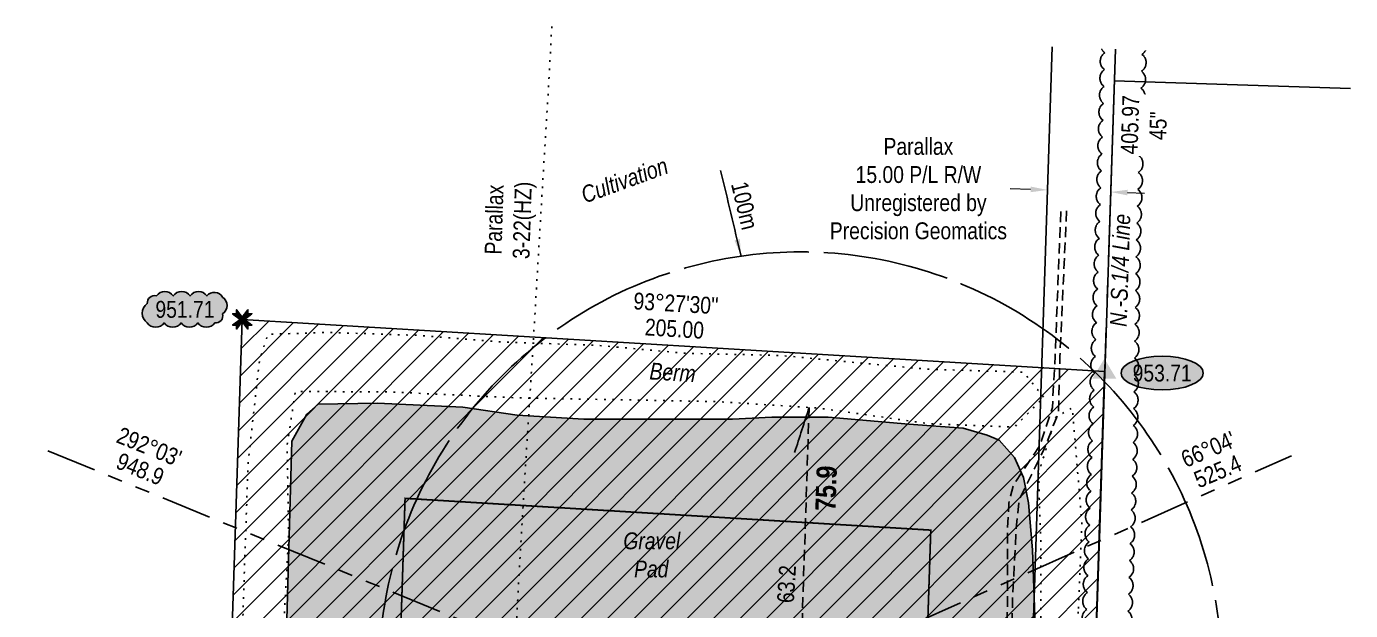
# Model space of a CAD drawing. Extents: x 296586 to 307845, y 5796063 to 5801446.
# Drawn here: x 305194 to 305980, y 5797137 to 5797483 of the extents above; entities that cross this region are included whole.
import ezdxf
from ezdxf.enums import TextEntityAlignment as Align

# ---------------------------------------------------------------- set-up
doc = ezdxf.new("R2010")
doc.units = 0
doc.header["$LTSCALE"] = 5
doc.header["$PDSIZE"] = 0.5
for name, pattern in [('0', [1, 1, 0]), ('foc-BUFFER', [16.75, 15, -1.75]), ('foc-DOT', [1, 0.2, -0.8]), ('foc-DRILLPATH', [14.75, 6, -1.75, 1.75, -1.75, 1.75, -1.75]), ('foc-QUARTERLINE', [33, 25, -3, 2, -3]), ('foc-TIELINE', [1.875, 1.25, -0.625]), ('foc-TOPO', [1, 0.2, -0.8]), ('UG_PIPE', [1.875, 1.25, -0.625])]:
    doc.linetypes.add(name, pattern=pattern)
doc.layers.get('Defpoints').update_dxf_attribs({"color": 9})
for name, color, linetype in [('AS-DRILL', 8, 'foc-DOT'), ('AS-DRILL-T', 8, 'Continuous'), ('AS-PIPE-UG', 44, 'UG_PIPE'), ('AS-ROADS', 254, 'Continuous'), ('AUX-BUFFER', 7, 'foc-BUFFER'), ('C-RW', 13, 'Continuous'), ('L-BD', 7, 'Continuous'), ('L-MON', 1, 'Continuous'), ('L-QSEC', 8, 'foc-QUARTERLINE'), ('L-TIE', 7, 'foc-TIELINE'), ('L-TITLEDB', 4, 'Continuous'), ('P-BUFFER-PURPLE', 187, 'foc-TIELINE'), ('P-BUFFER-PURPLE-T', 187, 'Continuous'), ('P-ELEVATION', 7, 'Continuous'), ('P-PDRILLPATH', 12, 'foc-DRILLPATH'), ('P-PROPOSED', 10, 'Continuous'), ('P-PROPOSED-EXISTING-H', 59, 'Continuous'), ('T-BUSH', 110, '0'), ('T-GENERAL', 48, 'foc-TOPO')]:
    doc.layers.add(name, color=color, linetype=linetype)
doc.layers.add('C-RW-T', color=13, linetype='Continuous', lineweight=9)
doc.layers.add('T-TEXT', color=48, linetype='Continuous', lineweight=18)
doc.styles.add('80', font='ARIALN.TTF', dxfattribs={"height": 10})
doc.styles.add('80CG', font='ARIALN.TTF', dxfattribs={"height": 10})
doc.styles.add('80L', font='ARIALN.TTF', dxfattribs={"height": 10})
doc.styles.add('80LS', font='ARIALNI.TTF', dxfattribs={"height": 10})
doc.styles.add('BOLD', font='ARIALNB.TTF')
doc.dimstyles.new('CG2011', dxfattribs={"dimscale": 5, "dimtxt": 9, "dimasz": 2, "dimexe": 0.2, "dimexo": 0.0625, "dimgap": 0.5, "dimtad": 0, "dimtih": 1, "dimtoh": 1, "dimzin": 0, "dimdsep": 46, "dimtxsty": '80CG', "dimcen": 0.1, "dimse1": 1, "dimse2": 1, "dimclrd": 256, "dimclrt": 256, "dimaunit": 1, "dimadec": 4, "dimazin": 0, "dimtfac": 0.06, "dimtofl": 0, "dimtmove": 0, "dimatfit": 1, "dimfxl": 0.2, "dimtolj": 1, "dimtzin": 0, "dimlwd": -1, "dimarcsym": 0})
doc.dimstyles.new('Compass 5 000', dxfattribs={"dimscale": 5, "dimtxt": 9, "dimasz": 2, "dimexe": 0.2, "dimexo": 0.0625, "dimgap": 0.5, "dimtad": 0, "dimtih": 1, "dimtoh": 1, "dimzin": 0, "dimdsep": 46, "dimtxsty": '80CG', "dimcen": 0.1, "dimse1": 1, "dimse2": 1, "dimclrd": 256, "dimclrt": 256, "dimaunit": 1, "dimadec": 4, "dimazin": 0, "dimtfac": 0.06, "dimtofl": 0, "dimtmove": 0, "dimatfit": 1, "dimfxl": 0.2, "dimtolj": 1, "dimtzin": 0, "dimlwd": -1, "dimarcsym": 0})

# ---------------------------------------------------------------- blocks, each defined once
blk = doc.blocks.new('*D395')
at = {"layer": 'Defpoints', "color": 0, "transparency": 16777216}
for p in [(305316.13, 5797115.31), (305313.67, 5797040.62), (305413.61, 5797037.32)]:
    blk.add_point(p, dxfattribs=at)
at = {"layer": 'P-BUFFER-PURPLE-T', "transparency": 16777216}
for p, q in [((305306.14, 5797115.64), (305295.33, 5797116)), ((305426.07, 5797111.68), (305436.07, 5797111.35))]:
    blk.add_line(p, q, dxfattribs=at)
for points in [[(305306.19, 5797117.31), (305306.08, 5797113.97), (305316.13, 5797115.31)], [(305426.13, 5797113.35), (305426.02, 5797110.02), (305416.08, 5797112.01)]]:
    blk.add_solid(points, dxfattribs=at)
at = {"layer": 'P-BUFFER-PURPLE-T', "transparency": 16777216, "insert": (305243.51, 5797116), "char_height": 10, "attachment_point": 5, "style": '80CG'}
blk.add_mtext('\\A1;40.0 Well\\PBore Location Zone', dxfattribs=at)
blk = doc.blocks.new('STRIA')
blk.add_hatch(color=255).paths.add_polyline_path([(-0.04, 1.52), (-1.47, -0.87), (1.39, -0.87)])
blk = doc.blocks.new('STRIAA')
blk.add_blockref('STRIA', (0, 0))
blk = doc.blocks.new('STRIB')
at = {"color": 1}
blk.add_solid([(-1.12, -0.67), (-0.04, 1.13), (1.04, -0.67)], dxfattribs=at)
blk = doc.blocks.new('STRIBB')
blk.add_blockref('STRIB', (0, 0))
blk = doc.blocks.new('STRICC')
for name in ['STRIAA', 'STRIBB']:
    blk.add_blockref(name, (0, 0))
blk = doc.blocks.new('fdspike')
blk.add_blockref('STRICC', (0, 0))
blk = doc.blocks.new('TEMP')
h = blk.add_hatch(color=255)
h.dxf.hatch_style = 1
h.paths.add_polyline_path([(0, 0.25), (-0.67, 1.15), (-0.67, 0.67), (-1.15, 0.67), (-0.25, 0), (-1.15, -0.67), (-0.67, -0.67), (-0.67, -1.15), (0, -0.25), (0.67, -1.15), (0.67, -0.67), (1.15, -0.67), (0.25, 0), (1.15, 0.67), (0.67, 0.67), (0.67, 1.15)])
h.paths.add_polyline_path([(0.57, 0.85), (0.57, 0.57), (0.85, 0.57), (0.08, 0), (0.85, -0.57), (0.57, -0.57), (0.57, -0.85), (0, -0.08), (-0.57, -0.85), (-0.57, -0.57), (-0.85, -0.57), (-0.08, 0), (-0.85, 0.57), (-0.57, 0.57), (-0.57, 0.85), (0, 0.08)], flags=16)
h = blk.add_hatch(color=1)
h.dxf.hatch_style = 1
h.paths.add_polyline_path([(0, 0.08), (-0.57, 0.85), (-0.57, 0.57), (-0.85, 0.57), (-0.08, 0), (-0.85, -0.57), (-0.57, -0.57), (-0.57, -0.85), (0, -0.08), (0.57, -0.85), (0.57, -0.57), (0.85, -0.57), (0.08, 0), (0.85, 0.57), (0.57, 0.57), (0.57, 0.85)])
at = {"color": 1}
for p, q in [((-0.08, 0), (0.08, 0)), ((0, 0.08), (0, -0.08))]:
    blk.add_line(p, q, dxfattribs=at)
at = {"color": 255, "flags": 128}
blk.add_lwpolyline([(-0.25, 0), (-1.15, 0.67), (-0.67, 0.67), (-0.67, 1.15), (0, 0.25), (0.67, 1.15), (0.67, 0.67), (1.15, 0.67), (0.25, 0), (1.15, -0.67), (0.67, -0.67), (0.67, -1.15), (0, -0.25), (-0.67, -1.15), (-0.67, -0.67), (-1.15, -0.67)], close=True, dxfattribs=at)
at = {"color": 1, "flags": 128}
blk.add_lwpolyline([(-0.08, 0), (-0.85, 0.57), (-0.57, 0.57), (-0.57, 0.85), (0, 0.08), (0.57, 0.85), (0.57, 0.57), (0.85, 0.57), (0.08, 0), (0.85, -0.57), (0.57, -0.57), (0.57, -0.85), (0, -0.08), (-0.57, -0.85), (-0.57, -0.57), (-0.85, -0.57)], close=True, dxfattribs=at)
blk = doc.blocks.new('*D444')
at = {"layer": 'C-RW-T', "transparency": 16777216}
for p, q in [((305790.01, 5797386.16), (305777.82, 5797386.56)), ((305847.48, 5797384.28), (305857.47, 5797383.95))]:
    blk.add_line(p, q, dxfattribs=at)
for points in [[(305790.06, 5797387.82), (305789.96, 5797384.49), (305800, 5797385.83)], [(305847.53, 5797385.94), (305847.42, 5797382.61), (305837.48, 5797384.6)]]:
    blk.add_solid(points, dxfattribs=at)
at = {"layer": 'Defpoints', "color": 0, "transparency": 16777216}
for p in [(305800, 5797385.83), (305799.71, 5797376.75), (305837.18, 5797375.52)]:
    blk.add_point(p, dxfattribs=at)
at = {"layer": 'C-RW-T', "transparency": 16777216, "insert": (305723.45, 5797386.56), "char_height": 10, "attachment_point": 5, "style": '80CG'}
blk.add_mtext('\\A1;Parallax\\P15.00 P/L R/W\\PUnregistered by\\PPrecision Geomatics', dxfattribs=at)
blk = doc.blocks.new('wa')
at = {"layer": 'P-ELEVATION'}
h = blk.add_hatch(color=111, dxfattribs=at)
h.dxf.hatch_style = 1
edge = h.paths.add_edge_path()
edge.add_arc((-17.35, -4.5), 6.1, 215, 325)
edge.add_arc((-7.35, -4.5), 6.1, 215, 325)
edge.add_arc((2.65, -4.5), 6.1, 215, 325)
edge.add_arc((12.65, -4.5), 6.1, 215, 325)
edge.add_arc((18.14, -3.7), 4.32, 263.43363, 373.43363)
edge.add_arc((18.85, 2.3), 6.1, 305, 415)
edge.add_arc((17.45, 4.39), 5.69, 30.69553, 140.69553)
edge.add_arc((8.05, 4.5), 6.1, 35, 145)
edge.add_arc((-1.95, 4.5), 6.1, 35, 145)
edge.add_arc((-11.95, 4.5), 6.1, 35, 145)
edge.add_arc((-18.04, 3.81), 4.33, 75.42608, 185.42608)
edge.add_arc((-18.36, -2.3), 6.96, 125, 235)
at = {"color": 240, "flags": 128}
blk.add_lwpolyline([(-22.35, -8, 0.520567), (-12.35, -8, 0.520567), (-2.35, -8, 0.520567), (7.65, -8, 0.520567), (17.65, -8, 0.520567), (22.35, -2.7, 0.520567), (22.35, 7.3, 0.520567), (13.05, 8, 0.520567), (3.05, 8, 0.520567), (-6.95, 8, 0.520567), (-16.95, 8, 0.520567), (-22.35, 3.4, 0.520567)], format="xyb", close=True, dxfattribs=at)
at = {"layer": 'P-ELEVATION', "color": 240, "flags": 128}
blk.add_lwpolyline([(0, 0, 12.5, 0, 0), (-12.42, -6.43, 0, 0, 0)], format="xyseb", dxfattribs=at)
at = {"layer": 'P-ELEVATION', "color": 240, "style": '80'}
blk.add_attdef('ELEVATION', text='', height=10, dxfattribs=at).set_placement((0, 0), align=Align.MIDDLE_CENTER)
blk = doc.blocks.new('we')
at = {"layer": 'P-ELEVATION'}
h = blk.add_hatch(color=111, dxfattribs=at)
h.dxf.hatch_style = 1
edge = h.paths.add_edge_path()
edge.add_ellipse((0, 0), major_axis=(-24.38, 0), ratio=0.410256, start_angle=0, end_angle=360)
at = {"layer": 'P-ELEVATION', "color": 7, "flags": 128}
blk.add_lwpolyline([(0, 0, 12.5, 0, 0), (-12.42, -6.43, 0, 0, 0)], format="xyseb", dxfattribs=at)
at = {"layer": 'P-ELEVATION', "color": 7}
blk.add_ellipse((0, 0), major_axis=(-24.38, 0), ratio=0.410256, dxfattribs=at)
at = {"layer": 'P-ELEVATION', "style": '80'}
blk.add_attdef('ELEVATION', text='', height=10, dxfattribs=at).set_placement((0, 0), align=Align.MIDDLE_CENTER)

msp = doc.modelspace()

# ---------------------------------------------------------------- hatches: boundary and pattern name
at = {"layer": 'AS-ROADS'}
h = msp.add_hatch(color=256, dxfattribs=at)
h.dxf.hatch_style = 1
h.paths.add_polyline_path([(305338.092, 5796795.389), (305345.306, 5796831.077), (305350.08, 5796918.156), (305348.893, 5797131.351), (305351.877, 5797236.919), (305360.829, 5797253.022), (305367.394, 5797258.987), (305402.605, 5797259.583), (305453.332, 5797257.197), (305485.559, 5797252.426), (305524.947, 5797250.04), (305542.851, 5797250.04), (305584.627, 5797250.04), (305613.273, 5797250.04), (305636.548, 5797251.233), (305669.968, 5797251.233), (305717.712, 5797247.058), (305749.939, 5797244.672), (305764.262, 5797240.497), (305771.423, 5797237.515), (305780.375, 5797227.376), (305785.746, 5797215.447), (305788.73, 5797200.537), (305791.118, 5797172.505), (305793.846, 5797093.201), (305788.93, 5797016.975), (305788.735, 5796967.195), (305788.137, 5796871.504), (305790.524, 5796741.482), (305785.062, 5796732.105), (305722.417, 5796733.376), (305629.069, 5796741.964), (305563.145, 5796745.657), (305495.205, 5796749.286), (305415.637, 5796752.063), (305375.155, 5796755.2), (305348.896, 5796765.936), (305334.66, 5796772.848), (305309.191, 5796776.591), (305309.36, 5796791.511), (305323.952, 5796793.175)])
at = {"layer": 'P-PROPOSED-EXISTING-H'}
h = msp.add_hatch(dxfattribs=at)
h.set_pattern_fill('ANSI31', color=256, scale=3.499794)
h.set_pattern_definition([(45, (-542.316, 3161.673), (-7.857261993, 7.857261993), [])])
h.paths.add_polyline_path([(305304.293, 5796756.931), (305343.84, 5796754.542), (305376.599, 5796717.577), (305814.686, 5796691.131), (305833.908, 5797278.229), (305322.416, 5797309.105), (305304.337, 5796756.928)])

# ---------------------------------------------------------------- linework, layer by layer
at = {"layer": 'AS-DRILL', "flags": 128}
msp.add_lwpolyline([(305506.002, 5797482.666), (305504.039, 5797445.971), (305501.09, 5797398.302), (305498.221, 5797350.153), (305495.456, 5797302.726), (305492.517, 5797255.331), (305489.493, 5797207.664), (305486.684, 5797159.764), (305484.204, 5797112.575), (305481.868, 5797064.631), (305479.833, 5797016.673), (305477.947, 5796968.711), (305476.301, 5796920.488), (305474.865, 5796872.506), (305473.294, 5796824.281), (305471.703, 5796776.806), (305470.097, 5796728.332), (305468.636, 5796680.351), (305467.191, 5796632.146), (305465.705, 5796584.166), (305464.294, 5796536.184), (305463.844, 5796520.814)], dxfattribs=at)
at = {"layer": 'AS-PIPE-UG', "flags": 128}
for points in [[(305807.882, 5797373.062), (305804.522, 5797287.337), (305802.902, 5797256.964), (305795.235, 5797233.984), (305779.752, 5797210.964), (305777.077, 5797200.192), (305776.33, 5797185.034), (305776.25, 5797142.487), (305775.197, 5797068.472), (305773.955, 5796992.082), (305772.525, 5796929.574), (305770.802, 5796888.844), (305769.015, 5796836.392), (305746.135, 5796838.084), (305698.5, 5796841.032), (305663.262, 5796842.167)], [(305811.312, 5797373.432), (305807.387, 5797287.284), (305806.5, 5797253.742), (305798.107, 5797232.439), (305783.197, 5797202.442), (305781.43, 5797185.429), (305779.237, 5797142.374), (305777.917, 5797068.394), (305776.592, 5796992.287), (305775.79, 5796949.532), (305775.355, 5796930.052), (305774.8, 5796900.187)]]:
    msp.add_lwpolyline(points, dxfattribs=at)
at = {"layer": 'AS-ROADS', "flags": 128}
msp.add_lwpolyline([(305348.893, 5797131.351), (305351.877, 5797236.919), (305360.829, 5797253.022), (305367.394, 5797258.987), (305402.605, 5797259.583), (305453.332, 5797257.197), (305485.559, 5797252.426), (305524.947, 5797250.04), (305542.851, 5797250.04), (305584.627, 5797250.04), (305613.273, 5797250.04), (305636.548, 5797251.233), (305669.968, 5797251.233), (305717.712, 5797247.058), (305749.939, 5797244.672), (305764.262, 5797240.497), (305771.423, 5797237.515), (305780.375, 5797227.376), (305785.746, 5797215.447), (305788.73, 5797200.537), (305791.118, 5797172.505), (305793.846, 5797093.201)], dxfattribs=at)
at = {"layer": 'AUX-BUFFER', "color": 251, "linetype": 'foc-BUFFER', "flags": 128}
msp.add_lwpolyline([(305401.174, 5797032.34, 1), (305900.877, 5797015.979), (305903.331, 5797090.935, 1), (305403.628, 5797107.296)], format="xyb", close=True, dxfattribs=at)
at = {"layer": 'C-RW', "flags": 128}
for points in [[(305771.321, 5796509.484), (305802.782, 5797470.698)], [(305840.251, 5797469.187), (305808.791, 5796508.044)]]:
    msp.add_lwpolyline(points, dxfattribs=at)
at = {"layer": 'L-QSEC', "flags": 128}
msp.add_lwpolyline([(305840.251, 5797469.187), (305808.791, 5796508.044)], dxfattribs=at)
at = {"layer": 'L-TIE', "flags": 128}
msp.add_lwpolyline([(305658.648, 5797256.949), (305653.488, 5797099.115)], dxfattribs=at)
at = {"layer": 'L-TITLEDB', "flags": 128}
msp.add_lwpolyline([(305839.637, 5797450.452), (305979.72, 5797445.869)], dxfattribs=at)
at = {"layer": 'P-BUFFER-PURPLE', "const_width": 1, "flags": 128}
msp.add_lwpolyline([(305406.913, 5796834.135), (305423.965, 5796814.893), (305718.109, 5796797.137), (305730.784, 5797184.277), (305418.993, 5797203.099)], close=True, dxfattribs=at)
at = {"layer": 'P-PDRILLPATH'}
msp.add_line((305653.488, 5797099.115), (305944.741, 5797228.383), dxfattribs=at)
at = {"layer": 'P-PDRILLPATH', "flags": 128}
msp.add_lwpolyline([(305207.085, 5797231.318), (305651.847, 5797049.145)], dxfattribs=at)
at = {"layer": 'P-PROPOSED', "flags": 128}
msp.add_lwpolyline([(305304.293, 5796756.931), (305343.84, 5796754.542), (305376.599, 5796717.577), (305814.686, 5796691.131), (305833.908, 5797278.229), (305322.416, 5797309.105), (305304.337, 5796756.928)], close=True, dxfattribs=at)
at = {"layer": 'T-BUSH', "flags": 128}
for points in [[(305794.624, 5796508.36, -0.520567), (305795.768, 5796518.294, -0.5205671), (305796.911, 5796528.227, -0.5205671), (305798.055, 5796538.161, -0.5205671), (305799.198, 5796548.095, -0.5205671), (305800.217, 5796558.042, -0.5205671), (305801.116, 5796568.001, -0.5205671), (305802.015, 5796577.96, -0.5205671), (305802.913, 5796587.919, -0.5205671), (305803.812, 5796597.877, -0.5205671), (305804.711, 5796607.836, -0.5205671), (305805.61, 5796617.795, -0.5205671), (305806.508, 5796627.754, -0.5205671), (305807.407, 5796637.713, -0.5205671), (305808.306, 5796647.672, -0.5205671), (305809.205, 5796657.631, -0.5205671), (305810.104, 5796667.59, -0.5205671), (305811.002, 5796677.549, -0.5205671), (305811.901, 5796687.508, -0.5205671), (305812.526, 5796697.481, -0.5205671), (305812.616, 5796707.48, -0.5205671), (305812.705, 5796717.479, -0.5205671), (305812.795, 5796727.478, -0.5205671), (305812.884, 5796737.477, -0.5205671), (305812.974, 5796747.476, -0.5205671), (305813.063, 5796757.475, -0.5205671), (305813.153, 5796767.474, -0.5205671), (305813.242, 5796777.473, -0.5205671), (305813.332, 5796787.472, -0.5205671), (305813.421, 5796797.471, -0.5205671), (305813.511, 5796807.47, -0.5205671), (305813.6, 5796817.469, -0.5205671), (305813.69, 5796827.468, -0.5205671), (305813.779, 5796837.467, -0.5205671), (305813.869, 5796847.466, -0.5205671), (305813.958, 5796857.465, -0.5205671), (305814.065, 5796867.463, -0.5205671), (305814.408, 5796877.457, -0.5205671), (305814.75, 5796887.45, -0.5205671), (305815.093, 5796897.444, -0.5205671), (305815.436, 5796907.437, -0.5205671), (305815.778, 5796917.431, -0.5205671), (305816.121, 5796927.425, -0.5205671), (305816.464, 5796937.418, -0.5205671), (305816.807, 5796947.412, -0.5205671), (305817.149, 5796957.405, -0.5205671), (305817.492, 5796967.399, -0.5205671), (305817.835, 5796977.392, -0.5205671), (305818.177, 5796987.386, -0.5205671), (305818.52, 5796997.379, -0.5205671), (305818.863, 5797007.373, -0.5205671), (305819.206, 5797017.366, -0.5205671), (305819.548, 5797027.36, -0.5205671), (305819.891, 5797037.353, -0.5205671), (305820.234, 5797047.347, -0.5205671), (305820.577, 5797057.341, -0.5205671), (305820.919, 5797067.334, -0.5205671), (305821.262, 5797077.328, -0.5205671), (305821.605, 5797087.321, -0.5205671), (305821.947, 5797097.315, -0.5205671), (305822.29, 5797107.308, -0.5205671), (305822.633, 5797117.302, -0.5205671), (305822.976, 5797127.295, -0.5205671), (305823.318, 5797137.289, -0.5205671), (305823.661, 5797147.282, -0.5205671), (305824.004, 5797157.276, -0.5205671), (305824.346, 5797167.269, -0.5205671), (305824.689, 5797177.263, -0.5205671), (305825.032, 5797187.257, -0.5205671), (305825.375, 5797197.25, -0.5205671), (305825.717, 5797207.244, -0.5205671), (305826.06, 5797217.237, -0.5205671), (305826.403, 5797227.231, -0.5205671), (305826.745, 5797237.224, -0.5205671), (305827.088, 5797247.218, -0.5205671), (305827.431, 5797257.211, -0.5205671), (305827.774, 5797267.205, -0.5205671), (305828.106, 5797277.199, -0.5205671), (305828.437, 5797287.193, -0.5205671), (305828.768, 5797297.187, -0.5205671), (305829.099, 5797307.181, -0.5205671), (305829.429, 5797317.174, -0.5205671), (305829.76, 5797327.168, -0.5205671), (305830.091, 5797337.162, -0.5205671), (305830.422, 5797347.156, -0.5205671), (305830.752, 5797357.15, -0.5205671), (305831.075, 5797367.144, -0.5205671), (305831.387, 5797377.139, -0.5205671), (305831.7, 5797387.133, -0.5205671), (305832.013, 5797397.128, -0.5205671), (305832.325, 5797407.123, -0.5205671), (305832.638, 5797417.117, -0.5205671), (305832.95, 5797427.112, -0.5205671), (305833.263, 5797437.106, -0.5205671), (305833.576, 5797447.101, -0.5205671), (305833.803, 5797457.097, -0.5205671), (305833.989, 5797467.095, -0.1301429), (305832.018, 5797469.519, -0.1301429)], [(305858.123, 5797468.467, -0.1293042), (305856.044, 5797466.161, -0.5205671), (305855.734, 5797456.166, -0.5205671), (305855.425, 5797446.172, -0.5205671), (305855.115, 5797436.177, -0.5205671), (305854.805, 5797426.182, -0.5205671), (305854.495, 5797416.188, -0.5205671), (305854.185, 5797406.193, -0.5205671), (305853.875, 5797396.199, -0.5205671), (305853.566, 5797386.204, -0.5205671), (305853.256, 5797376.209, -0.5205671), (305852.946, 5797366.215, -0.5205671), (305852.636, 5797356.22, -0.5205671), (305852.476, 5797346.222, -0.5205671), (305852.318, 5797336.224, -0.5205671), (305852.16, 5797326.226, -0.5205671), (305852.002, 5797316.227, -0.5205671), (305851.844, 5797306.229, -0.5205671), (305851.686, 5797296.231, -0.5205671), (305851.528, 5797286.233, -0.5205671), (305851.369, 5797276.235, -0.5205671), (305851.211, 5797266.237, -0.5205671), (305851.053, 5797256.238, -0.5205671), (305850.895, 5797246.24, -0.5205671), (305850.737, 5797236.242, -0.5205671), (305850.516, 5797226.245, -0.5205671), (305850.201, 5797216.251, -0.5205671), (305849.886, 5797206.257, -0.5205671), (305849.571, 5797196.262, -0.5205671), (305849.256, 5797186.268, -0.5205671), (305848.941, 5797176.273, -0.5205671), (305848.626, 5797166.279, -0.5205671), (305848.311, 5797156.284, -0.5205671), (305847.996, 5797146.29, -0.5205671), (305847.682, 5797136.295, -0.5205671), (305847.367, 5797126.301, -0.5205671), (305847.224, 5797116.303, -0.5205671), (305847.108, 5797106.304, -0.5205671), (305846.991, 5797096.305, -0.5205671), (305846.875, 5797086.307, -0.5205671), (305846.759, 5797076.308, -0.5205671), (305846.642, 5797066.309, -0.5205671), (305846.526, 5797056.31, -0.5205671), (305846.41, 5797046.312, -0.5205671), (305846.293, 5797036.313, -0.5205671), (305846.177, 5797026.314, -0.5205671), (305846.061, 5797016.315, -0.5205671), (305845.944, 5797006.317, -0.5205671), (305845.828, 5796996.318, -0.5205671), (305845.712, 5796986.319, -0.5205671), (305845.595, 5796976.321, -0.5205671), (305845.479, 5796966.322, -0.5205671), (305845.363, 5796956.323, -0.5205671), (305845.146, 5796946.326, -0.5205671), (305844.902, 5796936.33, -0.5205671), (305844.658, 5796926.333, -0.5205671), (305844.414, 5796916.337, -0.5205671), (305844.17, 5796906.34, -0.5205671), (305843.926, 5796896.344, -0.5205671), (305843.682, 5796886.348, -0.5205671), (305843.438, 5796876.351, -0.5205671), (305843.194, 5796866.355, -0.5205671), (305842.95, 5796856.358, -0.5205671), (305842.706, 5796846.362, -0.5205671), (305842.462, 5796836.365, -0.5205671), (305842.218, 5796826.369, -0.5205671), (305841.82, 5796816.381, -0.5205671), (305840.927, 5796806.422, -0.5205671), (305840.034, 5796796.462, -0.5205671), (305839.142, 5796786.503, -0.5205671), (305838.249, 5796776.543, -0.5205671), (305837.356, 5796766.584, -0.5205671), (305836.464, 5796756.624, -0.5205671), (305835.571, 5796746.665, -0.5205671), (305834.679, 5796736.705, -0.5205671), (305833.786, 5796726.746, -0.5205671), (305832.98, 5796716.779, -0.5205671), (305832.23, 5796706.808, -0.5205671), (305831.48, 5796696.837, -0.5205671), (305832.97, 5796687.086, -0.5205671), (305835.748, 5796677.481, -0.5205671), (305838.527, 5796667.875, -0.5205671), (305841.508, 5796658.332, -0.5205671), (305844.653, 5796648.84, -0.5205671), (305847.798, 5796639.348, -0.5205671), (305850.943, 5796629.856, -0.5205671), (305854.087, 5796620.364, -0.5205671), (305857.232, 5796610.872, -0.5205671), (305860.377, 5796601.38, -0.5205671), (305862.891, 5796591.715, -0.5205671), (305865.027, 5796581.947, -0.5205671), (305867.163, 5796572.178, -0.5205671), (305869.299, 5796562.41, -0.5205671), (305871.436, 5796552.641, -0.5205671), (305873.572, 5796542.872, -0.5205671), (305874.111, 5796533.015, -0.5205671), (305873.066, 5796523.071, -0.5205671), (305872.02, 5796513.126, -0.5205671), (305871.255, 5796505.841)]]:
    msp.add_lwpolyline(points, format="xyb", dxfattribs=at)
at = {"layer": 'T-GENERAL', "flags": 128}
for points in [[(305797.667, 5797262.977), (305785.927, 5797277.874), (305728.077, 5797279.647), (305690.492, 5797283.149), (305641.797, 5797287.759), (305585.617, 5797289.024), (305533.802, 5797293.687), (305476.61, 5797295.772), (305425.967, 5797299.679), (305373.74, 5797301.427), (305337.615, 5797300.252), (305332.67, 5797284.974), (305325.907, 5797224.419), (305323.565, 5797156.534), (305321.292, 5797082.499), (305318.167, 5796998.084), (305315.252, 5796918.282), (305311.44, 5796820.024), (305339.942, 5796818.639), (305343.297, 5796870.954), (305348.525, 5796956.002), (305347.887, 5797017.904), (305346.917, 5797124.947), (305349.915, 5797180.899), (305349.045, 5797234.679), (305353.935, 5797266.412), (305408.74, 5797266.202), (305485.21, 5797262.647), (305603.89, 5797260.442), (305664.362, 5797256.584), (305729.925, 5797247.279), (305780.505, 5797245.392)], [(305818.24, 5797135.799), (305807.067, 5796773.724), (305804.807, 5796744.354), (305803.085, 5796729.042), (305792.922, 5796729.994), (305789.305, 5796774.049), (305789.067, 5796838.362), (305789.24, 5796904.387), (305789.51, 5796955.772), (305790.495, 5797020.542), (305794.5, 5797067.569), (305795.95, 5797127.452), (305796.062, 5797175.914), (305794.67, 5797217.724), (305804.95, 5797251.249), (305814.737, 5797256.767), (305820.372, 5797188.482)]]:
    msp.add_lwpolyline(points, close=True, dxfattribs=at)

# ---------------------------------------------------------------- block references
at = {"layer": 'L-MON', "xscale": 4.999705949999972, "yscale": 4.999705949999972, "zscale": 4.999705949999972}
for name, p in [('TEMP', (305322.416, 5797309.105)), ('fdspike', (305833.942, 5797278.299))]:
    msp.add_blockref(name, p, dxfattribs=at)
at = {"layer": 'P-ELEVATION', "xscale": 0.99994119, "yscale": 0.99994119, "zscale": 0.99994119}
for name, p, values in [('wa', (305288.458, 5797315.079), {'ELEVATION': '951.71'}), ('we', (305868.014, 5797277.341), {'ELEVATION': '953.71'})]:
    msp.add_blockref(name, p, dxfattribs=at).add_auto_attribs(values)

# ---------------------------------------------------------------- texts
at = {"layer": 'AS-DRILL-T', "char_height": 10, "attachment_point": 1, "style": '80L'}
for s, insert, rotation in [('\\pi20.125;Parallax\\P\\pi18.004;3-22(HZ)', (305465.526, 5797327.612), 88.21817), ('\\pi7.3249;{\\fArial Narrow|b0|i1|c0|p34;N.-S.1/4 Line}', (305836.729, 5797297.656), 88.124222)]:
    msp.add_mtext_dynamic_manual_height_columns(s, width=80.67299, gutter_width=50, heights=[0], dxfattribs=dict(at, insert=insert, rotation=rotation))
at = {"layer": 'AUX-BUFFER', "insert": (305621.955, 5797391.66), "char_height": 9.9994, "attachment_point": 1, "rotation": 283.443608, "style": '80L'}
msp.add_mtext_dynamic_manual_height_columns('100m', width=6.84691, gutter_width=45, heights=[0], dxfattribs=at)
at = {"layer": 'L-BD', "style": '80L'}
for s, rotation, p in [("93°27'30''", 356.5455, (305579.669, 5797318.62)), ('205.00', 356.5455, (305578.765, 5797303.648)), ('63.2', 86.5455, (305645.206, 5797152.292))]:
    msp.add_text(s, height=9.9994, rotation=rotation, dxfattribs=at).set_placement(p, align=Align.MIDDLE)
at = {"layer": 'L-BD', "color": 5, "style": '80L'}
for s, rotation, p in [("292°03'", 337.9577, (305267.281, 5797233.7)), ("66°04'", 22.9786, (305895.385, 5797232.222)), ('948.9', 337.9577, (305261.933, 5797220.493)), ('525.4', 22.9786, (305900.948, 5797219.104))]:
    msp.add_text(s, height=9.9994, rotation=rotation, dxfattribs=at).set_placement(p, align=Align.MIDDLE)
at = {"layer": 'L-BD', "color": 3, "style": 'BOLD'}
msp.add_text('75.9', height=11.9993, rotation=88.127839, dxfattribs=at).set_placement((305668.687, 5797209.097), align=Align.MIDDLE)
at = {"layer": 'T-TEXT', "style": '80LS'}
msp.add_text('Cultivation', height=9.99941, rotation=20, dxfattribs=at).set_placement((305549.109, 5797391.593), align=Align.MIDDLE_CENTER)
at = {"layer": 'T-TEXT', "insert": (305564.044, 5797283.598), "char_height": 9.99941, "attachment_point": 1, "rotation": 356.545529, "style": '80L'}
msp.add_mtext_dynamic_manual_height_columns('\\pi0.29976;{\\fArial Narrow|b0|i1|c0|p34;Berm}', width=27.27599, gutter_width=50, heights=[0], dxfattribs=at)
at = {"layer": 'T-TEXT', "insert": (305539.501, 5797182.923), "char_height": 9.99941, "attachment_point": 1, "style": '80L'}
msp.add_mtext_dynamic_manual_height_columns('\\pi8.9459;{\\fArial Narrow|b0|i1|c0|p34;Gravel\\P\\pi15.31;Pad}', width=51.00723, gutter_width=50, heights=[0], dxfattribs=at)

# ---------------------------------------------------------------- dimensions: what is measured, and where the dimension line sits
at = {"layer": 'P-BUFFER-PURPLE-T'}
dim = msp.add_linear_dim(base=(305316.131, 5797115.31), p1=(305413.614, 5797037.319), p2=(305313.668, 5797040.615), angle=178.111175, text='40.0 Well\\PBore Location Zone', dimstyle='Compass 5 000', dxfattribs=at)
dim.commit()
dim.dimension.update_dxf_attribs({"geometry": '*D395', "text_midpoint": (305243.508, 5797115.996), "dimtype": 161})

# ---------------------------------------------------------------- leaders
at = {"layer": 'AUX-BUFFER', "path_type": 1}
msp.add_leader([(305618.271, 5797346.608), (305606.141, 5797397.352)], dimstyle='CG2011', override={"dimasz": 2, "dimgap": 0.5, "dimtad": 0}, dxfattribs=at)
at = {"layer": 'L-BD', "path_type": 1}
msp.add_leader([(305658.648, 5797256.949), (305650.043, 5797230.305)], dimstyle='Compass 5 000', override={"dimgap": 0.5, "dimtad": 0}, dxfattribs=at)

# ---------------------------------------------------------------- next in the draw order: texts
at = {"layer": 'L-BD', "insert": (305843.929, 5797424.533), "char_height": 9.9994, "width": 34.59319, "attachment_point": 2, "rotation": 88.1208, "style": '80L', "bg_fill": 3, "box_fill_scale": 1.1, "bg_fill_color": 256, "bg_fill_transparency": 0}
msp.add_mtext('405.97\\P45" ', dxfattribs=at)

# ---------------------------------------------------------------- next in the draw order: dimensions: what is measured, and where the dimension line sits
at = {"layer": 'C-RW-T'}
dim = msp.add_linear_dim(base=(305800.005, 5797385.83), p1=(305837.185, 5797375.524), p2=(305799.707, 5797376.751), angle=178.125327, text='Parallax\\P15.00 P/L R/W\\PUnregistered by\\PPrecision Geomatics', dimstyle='Compass 5 000', override={"dimtfill": 0}, dxfattribs=at)
dim.commit()
dim.dimension.update_dxf_attribs({"geometry": '*D444', "text_midpoint": (305723.447, 5797386.557), "dimtype": 161})

doc.saveas('drawing.dxf')
